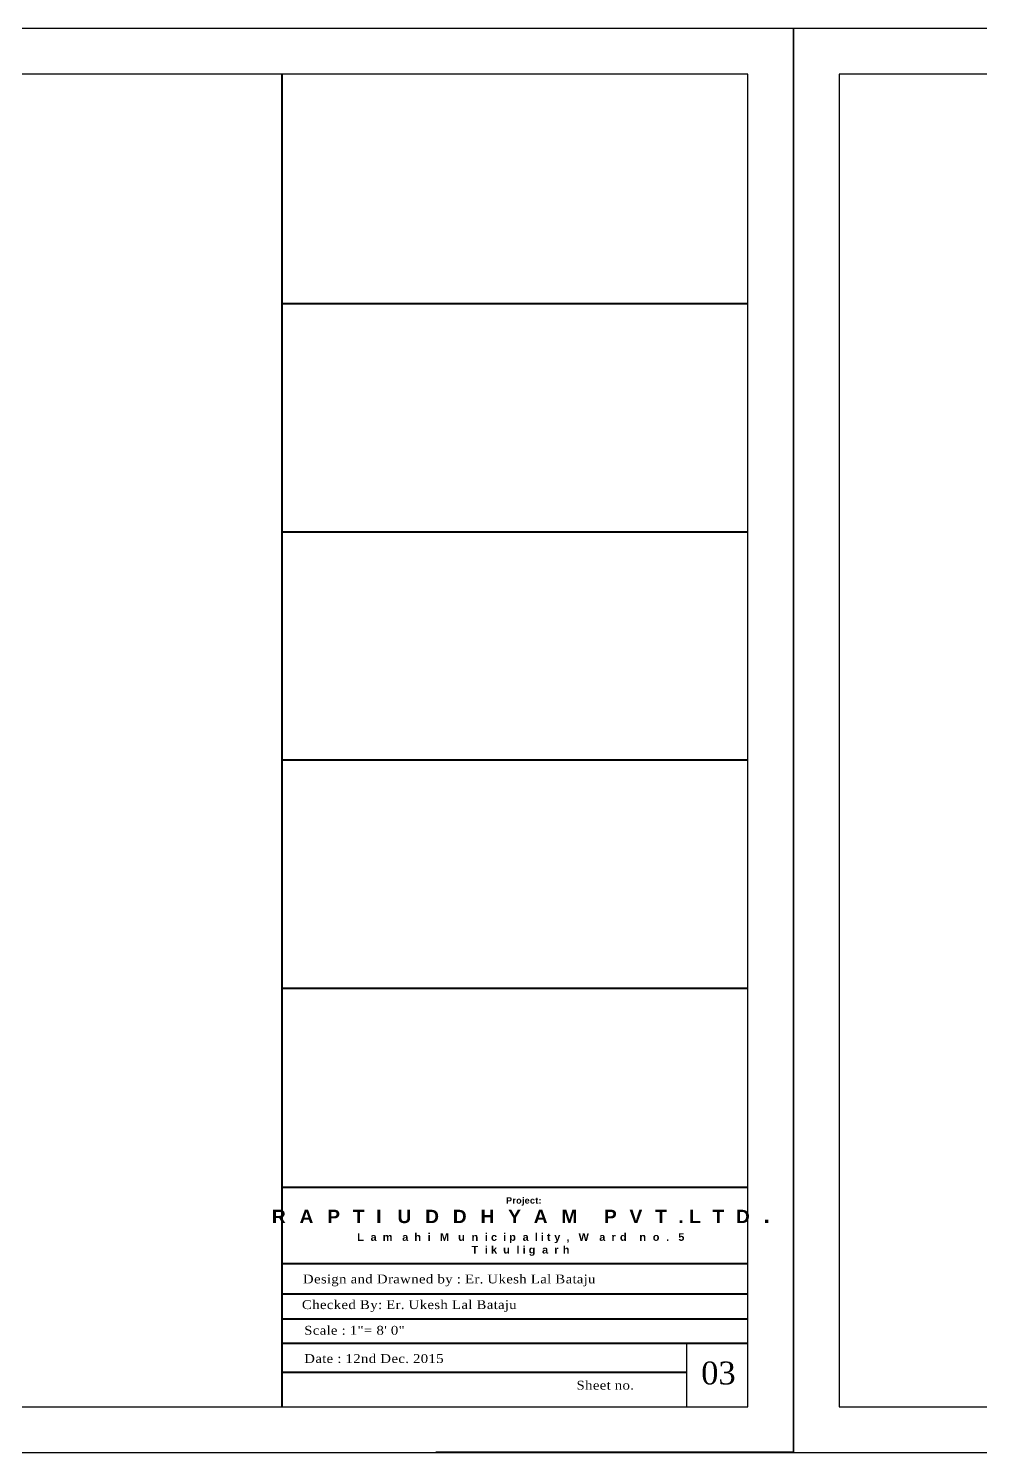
# Model space of a CAD drawing. Extents: x -2338379 to 930990, y -818978 to 106940.
# Drawn here: x 389699 to 391201, y -205212 to -202966 of the extents above; entities that cross this region are included whole.
import ezdxf

# ---------------------------------------------------------------- set-up
doc = ezdxf.new("R2010")
doc.units = 0
doc.header["$MEASUREMENT"] = 0
doc.layers.get('0').update_dxf_attribs({"linetype": 'CONTINUOUS', "lineweight": 30})
doc.layers.add('Text (Data)', color=1, linetype='CONTINUOUS', lineweight=13)
doc.styles.get("Standard").update_dxf_attribs({"font": 'times.ttf', "height": 6})

msp = doc.modelspace()

# ---------------------------------------------------------------- linework, layer by layer
at = {"lineweight": 40}
msp.add_line((390098.99, -203037.99), (390098.99, -205140.39), dxfattribs=at)
msp.add_line((390737.14, -205040.59), (390737.14, -205140.39))
at = {"color": 3}
for points in [[(390905.62, -205212.39), (390905.62, -202965.99), (387728.02, -202965.99), (387728.02, -205212.39)], [(394083.22, -205212.39), (394083.22, -202965.99), (390905.62, -202965.99), (390905.62, -205212.39)], [(390833.62, -205140.39), (390833.62, -203037.99), (387800.02, -203037.99), (387800.02, -205140.39)], [(394011.22, -205140.39), (394011.22, -203037.99), (390977.62, -203037.99), (390977.62, -205140.39)]]:
    msp.add_lwpolyline(points, close=True, dxfattribs=at)
at = {"lineweight": 40}
for points in [[(390833.62, -203400.39), (390098.99, -203400.39)], [(390833.62, -203760.39), (390098.99, -203760.39)], [(390833.62, -204120.39), (390098.99, -204120.39)], [(390833.62, -204480.39), (390098.99, -204480.39)], [(390833.62, -204794.33), (390098.99, -204794.33)], [(390833.62, -204914.85), (390098.99, -204914.85)], [(390833.62, -204962.58), (390098.99, -204962.58)], [(390833.62, -205001.89), (390098.99, -205001.89)], [(390833.62, -205040.59), (390098.99, -205040.59)], [(390737.14, -205085.99), (390098.99, -205085.99)], [(390905.62, -205212.39), (390341.58, -205212.39)]]:
    msp.add_lwpolyline(points, dxfattribs=at)

# ---------------------------------------------------------------- texts
for s, insert, char_height, width, attachment_point in [('\\pi-24,l24,t24;{\\fArial Black|b1|i0|c0|p34;\\W0.9;\\T1.05;Project:\\P\\H2.1x;\\T2;RAPTI UDDHYAM PVT.LTD\\H1.143x;.\\H0.5208x;\\O\\P\\H0.9599x;\\oLamahi Municipality, Ward no. 5\\PTikuligarh}', (390480.48, -204809.78), 10, 762.9723, 2), ('\\pi-42,l42,t42;{\\W1.1;\\T1.05;Design and Drawned by : Er. Ukesh Lal Bataju}', (390132.03, -204931.65), 14, 478.4843, 1), ('\\pi-42,l42,t42;{\\W1.1;\\T1.05;Checked By: Er. Ukesh Lal Bataju}', (390130.47, -204972.1), 14, 478.4843, 1), ('\\pi-42,l42,t42;{\\W1.1;\\T1.05;Scale : 1"= 8\' 0"}', (390134.09, -205012.57), 14, 478.4843, 1), ('\\pi-42,l42,t42;{\\W1.1;\\T1.05;Date : 12nd Dec. 2015}', (390134.09, -205057.16), 14, 478.4843, 1), ('\\pi-42,l42,t42;{\\W1.1;\\T1.05;Sheet no.}', (390563.59, -205099.19), 14, 478.4843, 1)]:
    msp.add_mtext(s, dxfattribs=dict(insert=insert, char_height=char_height, width=width, attachment_point=attachment_point))
at = {"layer": 'Text (Data)', "lineweight": 80, "insert": (390760.25, -205068.92), "char_height": 36, "width": 54.6723, "attachment_point": 1}
msp.add_mtext('03', dxfattribs=at)

doc.saveas('drawing.dxf')
